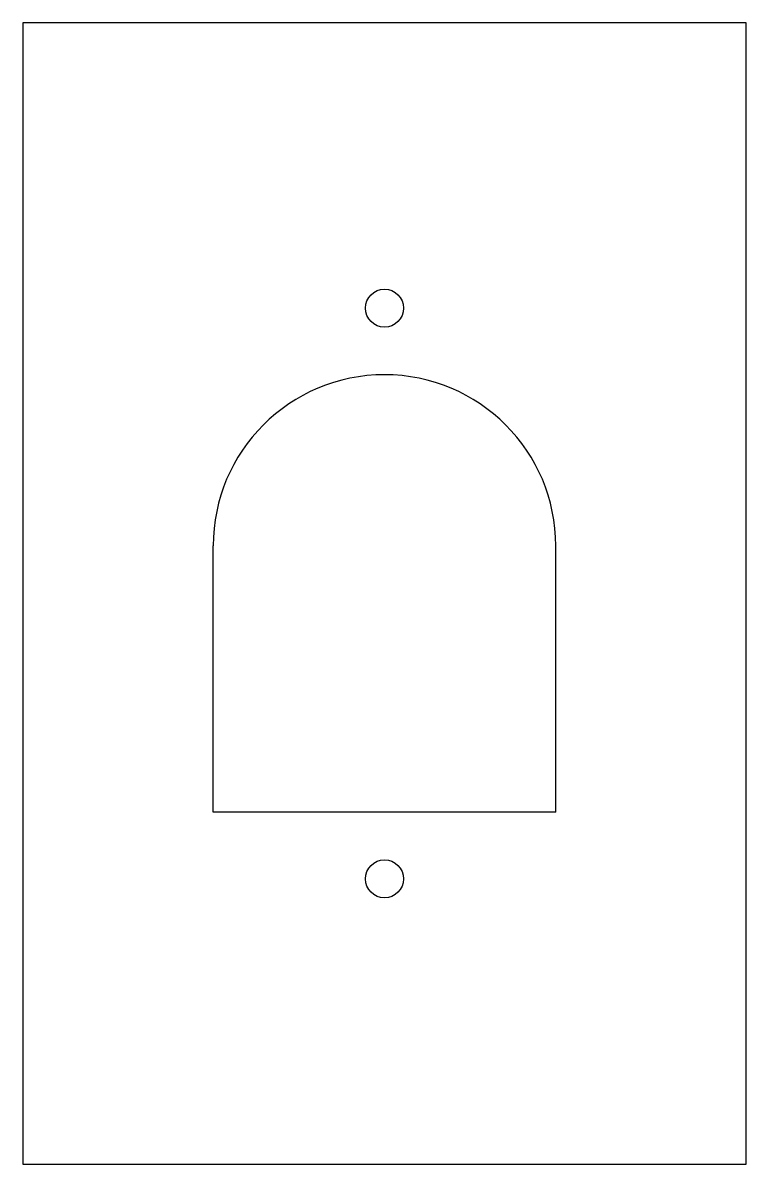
# Model space of a CAD drawing. Header units: millimetres. Extents: x 0 to 19, y -30 to 0.
import ezdxf

# ---------------------------------------------------------------- set-up
doc = ezdxf.new("R2010")
doc.units = ezdxf.units.MM

msp = doc.modelspace()

# ---------------------------------------------------------------- linework, layer by layer
at = {"color": 7, "linetype": 'Continuous', "lineweight": 25}
for p, q in [((0, 0), (0, -30)), ((19, 0), (0, 0)), ((19, -30), (19, 0)), ((5, -20.75), (5, -13.75)), ((14, -20.75), (14, -13.75)), ((14, -20.75), (5, -20.75)), ((0, -30), (19, -30))]:
    msp.add_line(p, q, dxfattribs=at)
for centre in [(9.5, -7.5), (9.5, -22.5)]:
    msp.add_circle(centre, 0.5, dxfattribs=at)
msp.add_arc((9.5, -13.75), 4.5, 0, 180, dxfattribs=at)

doc.saveas('drawing.dxf')
